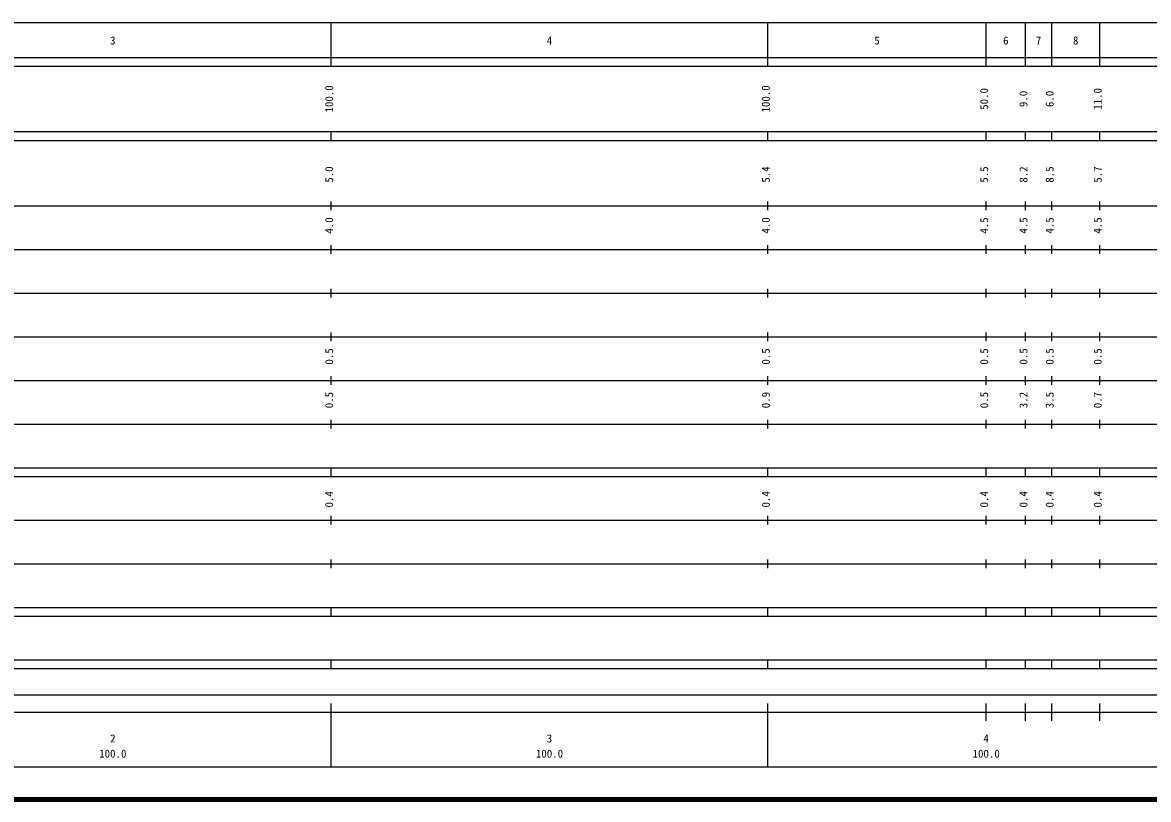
# Model space of a CAD drawing. Units: millimetres, scale not verified. Extents: x 40000 to 680000, y 20000 to 380000.
# Drawn here: x 197322 to 455170, y 20000 to 198000 of the extents above; entities that cross this region are included whole.
import ezdxf
from ezdxf.enums import TextEntityAlignment as Align

# ---------------------------------------------------------------- set-up
doc = ezdxf.new("R2010")
doc.units = ezdxf.units.MM
doc.header["$LTSCALE"] = 1000
doc.layers.add('M-TTL', color=2, linetype='Continuous', lineweight=140)
doc.layers.add('M-TTL-BAND', color=7, linetype='Continuous', lineweight=25)
doc.styles.add('ＭＳ ゴシック', font='')
doc.styles.get('ＭＳ ゴシック').set_extended_font_data('MS Gothic')

msp = doc.modelspace()

# ---------------------------------------------------------------- linework, layer by layer
at = {"layer": 'M-TTL'}
msp.add_line((40000, 20000), (680000, 20000), dxfattribs=at)
at = {"layer": 'M-TTL-BAND'}
for p, q in [((68000, 198000), (579000, 198000)), ((268000, 188000), (268000, 198000)), ((368000, 188000), (368000, 198000)), ((418000, 188000), (418000, 198000)), ((427000, 188000), (427000, 198000)), ((433000, 188000), (433000, 198000)), ((444000, 188000), (444000, 198000)), ((40000, 190000), (579000, 190000)), ((40000, 188000), (579000, 188000)), ((40000, 173000), (579000, 173000)), ((268000, 171000), (268000, 173000)), ((368000, 171000), (368000, 173000)), ((418000, 171000), (418000, 173000)), ((427000, 171000), (427000, 173000)), ((433000, 171000), (433000, 173000)), ((444000, 171000), (444000, 173000)), ((40000, 171000), (579000, 171000)), ((40000, 156000), (579000, 156000)), ((268000, 155000), (268000, 157000)), ((368000, 155000), (368000, 157000)), ((418000, 155000), (418000, 157000)), ((427000, 155000), (427000, 157000)), ((433000, 155000), (433000, 157000)), ((444000, 155000), (444000, 157000)), ((268000, 145000), (268000, 147000)), ((368000, 145000), (368000, 147000)), ((418000, 145000), (418000, 147000)), ((427000, 145000), (427000, 147000)), ((433000, 145000), (433000, 147000)), ((444000, 145000), (444000, 147000)), ((46000, 146000), (579000, 146000)), ((268000, 135000), (268000, 137000)), ((368000, 135000), (368000, 137000)), ((418000, 135000), (418000, 137000)), ((427000, 135000), (427000, 137000)), ((433000, 135000), (433000, 137000)), ((444000, 135000), (444000, 137000)), ((52000, 136000), (579000, 136000)), ((268000, 125000), (268000, 127000)), ((368000, 125000), (368000, 127000)), ((418000, 125000), (418000, 127000)), ((427000, 125000), (427000, 127000)), ((433000, 125000), (433000, 127000)), ((444000, 125000), (444000, 127000)), ((46000, 126000), (579000, 126000)), ((268000, 115000), (268000, 117000)), ((368000, 115000), (368000, 117000)), ((418000, 115000), (418000, 117000)), ((427000, 115000), (427000, 117000)), ((433000, 115000), (433000, 117000)), ((444000, 115000), (444000, 117000)), ((52000, 116000), (579000, 116000)), ((46000, 106000), (579000, 106000)), ((268000, 105000), (268000, 107000)), ((368000, 105000), (368000, 107000)), ((418000, 105000), (418000, 107000)), ((427000, 105000), (427000, 107000)), ((433000, 105000), (433000, 107000)), ((444000, 105000), (444000, 107000)), ((40000, 96000), (579000, 96000)), ((268000, 94000), (268000, 96000)), ((368000, 94000), (368000, 96000)), ((418000, 94000), (418000, 96000)), ((427000, 94000), (427000, 96000)), ((433000, 94000), (433000, 96000)), ((444000, 94000), (444000, 96000)), ((40000, 94000), (579000, 94000)), ((49000, 84000), (579000, 84000)), ((268000, 83000), (268000, 85000)), ((368000, 83000), (368000, 85000)), ((418000, 83000), (418000, 85000)), ((427000, 83000), (427000, 85000)), ((433000, 83000), (433000, 85000)), ((444000, 83000), (444000, 85000)), ((268000, 73000), (268000, 75000)), ((368000, 73000), (368000, 75000)), ((418000, 73000), (418000, 75000)), ((427000, 73000), (427000, 75000)), ((433000, 73000), (433000, 75000)), ((444000, 73000), (444000, 75000)), ((40000, 74000), (579000, 74000)), ((40000, 64000), (579000, 64000)), ((40000, 62000), (579000, 62000)), ((268000, 62000), (268000, 64000)), ((368000, 62000), (368000, 64000)), ((418000, 62000), (418000, 64000)), ((427000, 62000), (427000, 64000)), ((433000, 62000), (433000, 64000)), ((444000, 62000), (444000, 64000)), ((40000, 52000), (579000, 52000)), ((268000, 50000), (268000, 52000)), ((368000, 50000), (368000, 52000)), ((418000, 50000), (418000, 52000)), ((427000, 50000), (427000, 52000)), ((433000, 50000), (433000, 52000)), ((444000, 50000), (444000, 52000)), ((40000, 50000), (579000, 50000)), ((71000, 44000), (565000, 44000)), ((268000, 27500), (268000, 42000)), ((368000, 27500), (368000, 42000)), ((418000, 38000), (418000, 42000)), ((427000, 38000), (427000, 42000)), ((433000, 38000), (433000, 42000)), ((444000, 38000), (444000, 42000)), ((40000, 40000), (579000, 40000)), ((68000, 27500), (579000, 27500))]:
    msp.add_line(p, q, dxfattribs=at)

# ---------------------------------------------------------------- texts
at = {"layer": 'M-TTL-BAND', "style": 'ＭＳ ゴシック'}
for s, p in [('3', (218000, 192405)), ('4', (318000, 192405)), ('5', (393000, 192405)), ('6', (422500, 192405)), ('7', (430000, 192405)), ('8', (438500, 192405)), ('2', (218000, 32523)), ('3', (318000, 32523)), ('4', (418000, 32523)), ('100.0', (218000, 29033)), ('100.0', (318000, 29033)), ('100.0', (418000, 29033))]:
    msp.add_text(s, height=1833, dxfattribs=at).set_placement(p, align=Align.BOTTOM_CENTER)
for s, p in [('100.0', (269000, 180500)), ('100.0', (369000, 180500)), ('50.0', (419000, 180500)), ('9.0', (428000, 180500)), ('6.0', (434000, 180500)), ('11.0', (445000, 180500)), ('5.0', (269000, 163174)), ('5.4', (369000, 163174)), ('5.5', (419000, 163174)), ('8.2', (428000, 163174)), ('8.5', (434000, 163174)), ('5.7', (445000, 163174)), ('4.0', (269000, 151500)), ('4.0', (369000, 151500)), ('4.5', (419000, 151500)), ('4.5', (428000, 151500)), ('4.5', (434000, 151500)), ('4.5', (445000, 151500)), ('0.5', (269000, 121500)), ('0.5', (369000, 121500)), ('0.5', (419000, 121500)), ('0.5', (428000, 121500)), ('0.5', (434000, 121500)), ('0.5', (445000, 121500)), ('0.5', (269000, 111500)), ('0.9', (369000, 111500)), ('0.5', (419000, 111500)), ('3.2', (428000, 111500)), ('3.5', (434000, 111500)), ('0.7', (445000, 111500)), ('0.4', (269000, 88764)), ('0.4', (369000, 88764)), ('0.4', (419000, 88764)), ('0.4', (428000, 88764)), ('0.4', (434000, 88764)), ('0.4', (445000, 88764))]:
    msp.add_text(s, height=1833, rotation=90, dxfattribs=at).set_placement(p, align=Align.BOTTOM_CENTER)

doc.saveas('drawing.dxf')
